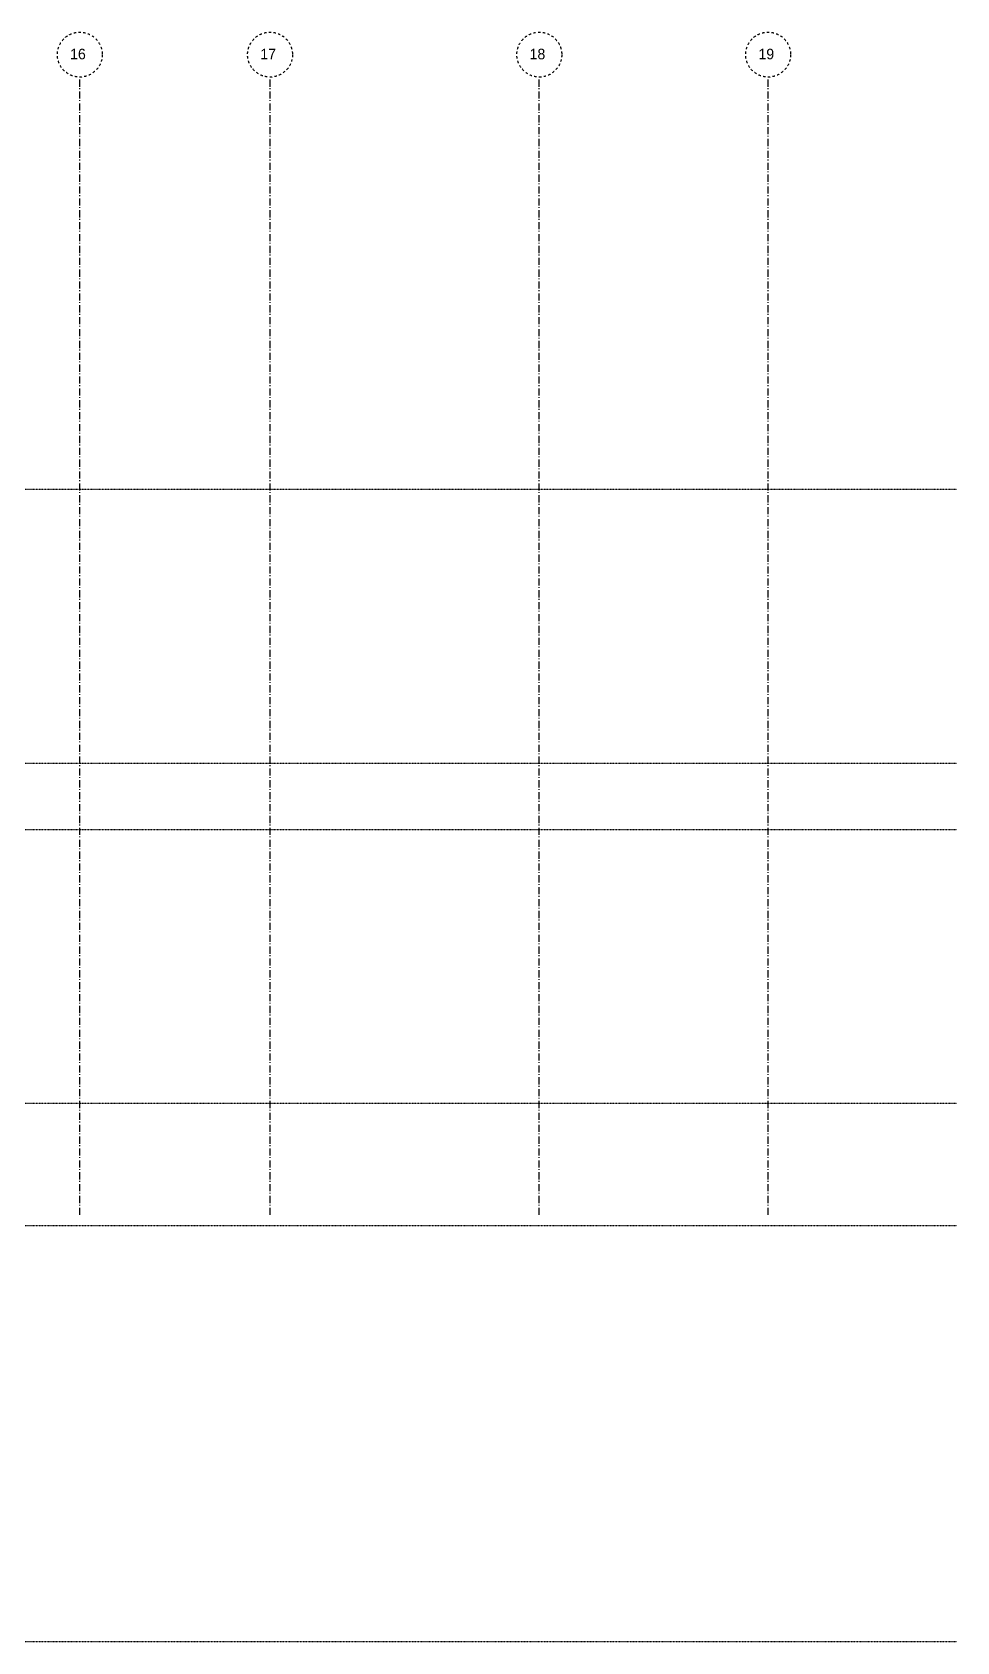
# Model space of a CAD drawing. Extents: x -2932 to 12371, y 2178 to 6224.
# Drawn here: x 10310 to 12371, y 2334 to 5920 of the extents above; entities that cross this region are included whole.
import ezdxf

# ---------------------------------------------------------------- set-up
doc = ezdxf.new("R2010")
doc.units = 0
for name, pattern in [('Style de ligne -1', [0.41664, 0.20828, -0.20836]), ('Style de ligne -6', [1.04164, 0.625, -0.20828, 0.06943, -0.13893]), ('VW-01', [0.41656, 0.20828, -0.20828])]:
    doc.linetypes.add(name, pattern=pattern)
doc.layers.add('B Général', color=252, linetype='Continuous')
doc.layers.add('C ANNOTATIONS-axes horizontaux', color=252, linetype='Style de ligne -1')
doc.styles.add('Eurostile', font='')
doc.styles.get('Eurostile').set_extended_font_data('Eurostile')

msp = doc.modelspace()

# ---------------------------------------------------------------- linework, layer by layer
at = {"layer": 'B Général', "linetype": 'Style de ligne -6', "ltscale": 25.4}
for p, q in [((10416.484, 3285.389), (10416.484, 5820.389)), ((10840.388, 3285.389), (10840.388, 5820.389)), ((11440.445, 3285.389), (11440.445, 5820.389)), ((11950.445, 3285.389), (11950.445, 5820.389))]:
    msp.add_line(p, q, dxfattribs=at)
at = {"layer": 'B Général', "linetype": 'VW-01', "ltscale": 25.4}
for centre in [(10416.484, 5870.389), (10840.388, 5870.389), (11440.445, 5870.389), (11950.445, 5870.389)]:
    msp.add_circle(centre, 50, dxfattribs=at)
at = {"layer": 'C ANNOTATIONS-axes horizontaux'}
for p, q in [((12370.813, 4901.389), (2960.813, 4901.389)), ((12370.813, 4291.389), (2960.813, 4291.389)), ((12370.813, 4143.389), (2960.813, 4143.389)), ((12370.813, 3533.389), (2960.813, 3533.389)), ((12370.813, 3261.389), (2960.813, 3261.389)), ((12370.813, 2334.491), (7910.813, 2334.491))]:
    msp.add_line(p, q, dxfattribs=at)

# ---------------------------------------------------------------- texts
at = {"layer": 'B Général', "char_height": 23.53, "attachment_point": 1, "line_spacing_factor": 0.894142, "style": 'Eurostile'}
for s, insert in [('16', (10394.832, 5883.512)), ('17', (10818.735, 5883.512)), ('18', (11418.793, 5883.512)), ('19', (11928.793, 5883.512))]:
    msp.add_mtext(s, dxfattribs=dict(at, insert=insert))

doc.saveas('drawing.dxf')
